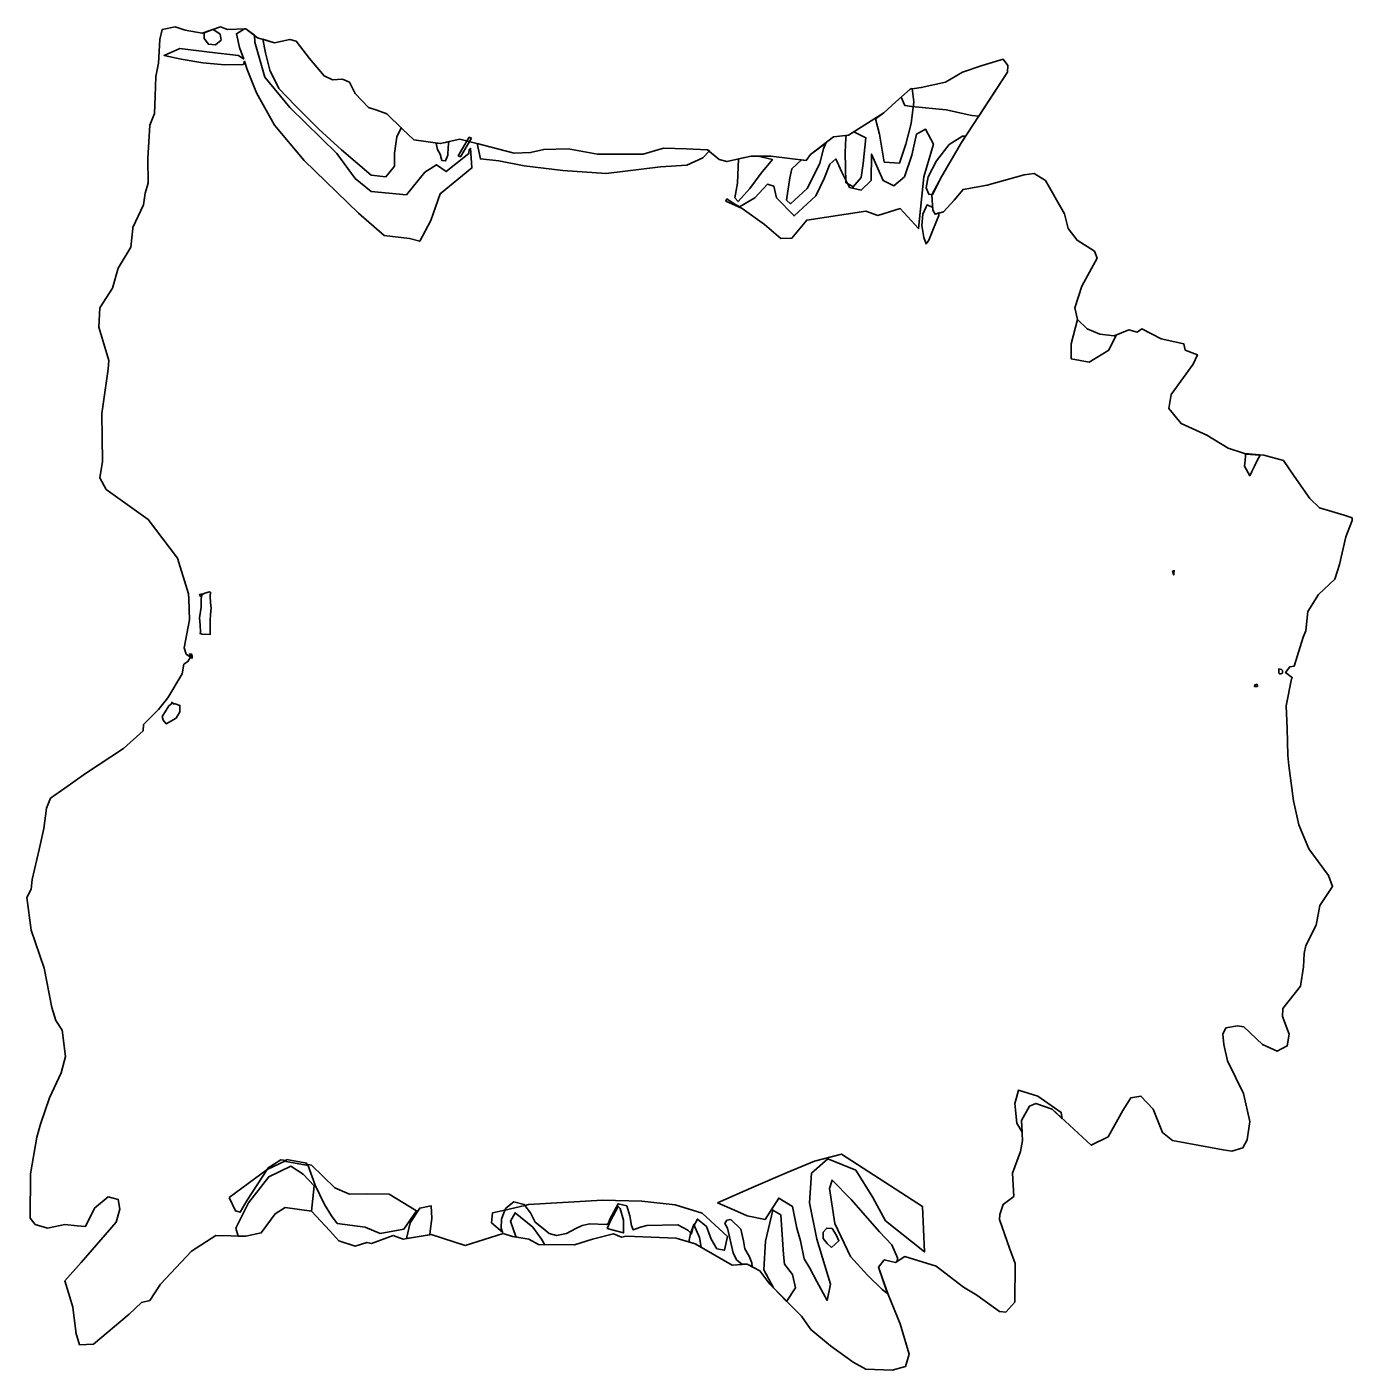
# Model space of a CAD drawing. Extents: x 0 to 2510, y -2544 to 0.
import ezdxf

# ---------------------------------------------------------------- set-up
doc = ezdxf.new("R2010")
doc.units = 0
doc.linetypes.add('Solid', pattern=[0])
for name, color, linetype in [('zone_0_q1', 7, 'Continuous'), ('zone_10_q2', 7, 'Continuous'), ('zone_11_q2', 7, 'Continuous'), ('zone_12_q2', 7, 'Continuous'), ('zone_13_q2', 7, 'Continuous'), ('zone_1_q1', 7, 'Continuous'), ('zone_2_q2', 7, 'Continuous'), ('zone_3_q2', 7, 'Continuous'), ('zone_4_q2', 7, 'Continuous'), ('zone_5_q2', 7, 'Continuous'), ('zone_6_q2', 7, 'Continuous'), ('zone_7_q2', 7, 'Continuous'), ('zone_8_q2', 7, 'Continuous'), ('zone_9_q2', 7, 'Continuous')]:
    doc.layers.add(name, color=color, linetype=linetype)

msp = doc.modelspace()

# ---------------------------------------------------------------- linework, layer by layer
at = {"color": 0, "linetype": 'Solid', "lineweight": 35}
for points in [[(2510, -935), (2498, -966), (2486, -1018), (2477, -1046), (2446, -1075), (2426, -1107), (2422, -1144), (2417, -1156), (2400, -1211), (2392, -1212), (2384, -1223), (2397, -1233), (2395, -1235), (2385, -1286), (2387, -1329), (2388, -1380), (2390, -1399), (2399, -1466), (2409, -1511), (2428, -1557), (2465, -1607), (2473, -1628), (2449, -1664), (2442, -1701), (2422, -1740), (2419, -1755), (2418, -1780), (2412, -1817), (2379, -1859), (2378, -1874), (2391, -1908), (2387, -1930), (2368, -1940), (2340, -1927), (2305, -1894), (2293, -1892), (2271, -1896), (2265, -1908), (2267, -1927), (2274, -1958), (2304, -2020), (2316, -2073), (2311, -2108), (2303, -2123), (2282, -2129), (2266, -2127), (2170, -2109), (2151, -2094), (2133, -2050), (2110, -2025), (2091, -2028), (2076, -2052), (2048, -2102), (2016, -2118), (1942, -2050), (1911, -2039), (1899, -2044), (1884, -2071), (1886, -2109), (1882, -2130), (1867, -2171), (1869, -2215), (1849, -2230), (1843, -2249), (1842, -2259), (1861, -2313), (1872, -2342), (1871, -2415), (1854, -2434), (1842, -2433), (1799, -2402), (1774, -2387), (1722, -2347), (1663, -2329), (1645, -2340), (1624, -2335), (1613, -2349), (1631, -2401), (1654, -2456), (1671, -2514), (1664, -2537), (1639, -2544), (1589, -2542), (1565, -2529), (1522, -2498), (1485, -2467), (1467, -2442), (1407, -2381), (1388, -2356), (1364, -2343), (1336, -2345), (1266, -2305), (1230, -2294), (1135, -2290), (1126, -2292), (1111, -2286), (1071, -2296), (1037, -2307), (969, -2306), (951, -2296), (920, -2291), (902, -2285), (830, -2308), (766, -2287), (713, -2296), (694, -2289), (653, -2304), (644, -2302), (622, -2309), (591, -2299), (574, -2280), (539, -2243), (489, -2236), (470, -2248), (444, -2284), (415, -2290), (358, -2289), (312, -2319), (253, -2381), (233, -2412), (217, -2416), (194, -2438), (126, -2495), (100, -2496), (93, -2473), (93, -2471), (87, -2425), (83, -2412), (72, -2375), (103, -2340), (169, -2264), (176, -2239), (173, -2221), (154, -2216), (128, -2237), (111, -2272), (95, -2271), (72, -2268), (39, -2275), (16, -2268), (6, -2256), (7, -2172), (19, -2103), (26, -2078), (43, -2028), (65, -1981), (73, -1950), (67, -1900), (55, -1882), (47, -1857), (33, -1783), (8, -1711), (0, -1649), (8, -1633), (10, -1615), (23, -1558), (32, -1518), (37, -1480), (45, -1461), (72, -1442), (111, -1414), (183, -1367), (220, -1333), (221, -1321), (249, -1293), (267, -1271), (294, -1225), (297, -1207), (305, -1202), (310, -1194), (302, -1188), (298, -1176), (308, -1123), (307, -1083), (306, -1074), (285, -1006), (230, -933), (150, -876), (138, -854), (143, -823), (142, -732), (148, -688), (154, -648), (155, -632), (136, -569), (138, -532), (162, -495), (173, -457), (197, -417), (201, -382), (201, -380), (221, -337), (224, -315), (230, -296), (229, -249), (233, -186), (242, -164), (243, -132), (244, -94), (249, -69), (252, -24), (256, -5), (281, 0), (300, -6), (332, -12), (367, 0), (380, -5), (415, -4), (437, -21), (469, -30), (498, -24), (510, -27), (535, -60), (563, -93), (579, -100), (598, -99), (611, -105), (622, -126), (647, -153), (663, -158), (682, -165), (711, -193), (733, -214), (783, -221), (820, -213), (877, -227), (923, -239), (954, -238), (979, -232), (1025, -231), (1081, -241), (1167, -241), (1206, -230), (1249, -231), (1289, -233), (1311, -251), (1326, -255), (1372, -245), (1409, -245), (1476, -253), (1484, -242), (1528, -208), (1556, -205), (1623, -163), (1646, -142), (1673, -118), (1694, -115), (1740, -105), (1772, -86), (1809, -73), (1849, -61), (1858, -73), (1857, -86), (1770, -219), (1733, -283), (1714, -318), (1716, -347), (1720, -355), (1736, -350), (1756, -328), (1773, -308), (1819, -300), (1889, -280), (1908, -278), (1929, -291), (1965, -354), (1972, -382), (1989, -404), (2022, -425), (2027, -438), (1998, -491), (1985, -532), (1990, -554), (2008, -572), (2032, -582), (2059, -585), (2087, -574), (2103, -578), (2112, -572), (2148, -591), (2191, -600), (2194, -612), (2217, -621), (2209, -639), (2167, -696), (2163, -723), (2186, -751), (2235, -773), (2275, -798), (2306, -808), (2343, -811), (2380, -821), (2400, -851), (2430, -893), (2448, -911), (2495, -925), (2510, -930), (2510, -935)], [(336, -11), (352, -5), (356, -7), (366, -14), (368, -25), (357, -34), (344, -33), (336, -22), (336, -11)], [(447, -23), (469, -30), (498, -24), (510, -27), (535, -60), (563, -93), (579, -100), (598, -99), (611, -105), (622, -126), (647, -153), (663, -158), (682, -165), (709, -191), (701, -208), (696, -239), (696, -264), (680, -284), (652, -281), (596, -233), (553, -194), (508, -149), (477, -117), (460, -82), (452, -49), (447, -23)], [(1656, -133), (1673, -118), (1694, -115), (1740, -105), (1772, -86), (1809, -73), (1849, -61), (1858, -73), (1857, -86), (1803, -169), (1790, -168), (1741, -157), (1676, -151), (1663, -149), (1656, -133)], [(1607, -174), (1623, -163), (1646, -142), (1673, -118), (1677, -117), (1680, -142), (1675, -183), (1665, -222), (1653, -258), (1624, -256), (1615, -203), (1607, -174)], [(1552, -206), (1556, -205), (1566, -199), (1589, -210), (1584, -259), (1580, -285), (1565, -303), (1551, -295), (1550, -238), (1551, -210), (1552, -206)], [(774, -220), (783, -221), (799, -218), (798, -228), (797, -243), (793, -254), (786, -253), (783, -241), (778, -232), (775, -221), (774, -220)], [(1467, -252), (1476, -253), (1484, -242), (1513, -220), (1509, -231), (1502, -258), (1492, -279), (1478, -306), (1446, -335), (1439, -328), (1445, -286), (1449, -269), (1467, -252)], [(1778, -207), (1770, -219), (1733, -283), (1715, -318), (1708, -317), (1703, -305), (1707, -284), (1723, -254), (1747, -223), (1772, -207), (1778, -207)], [(1348, -250), (1372, -245), (1385, -245), (1412, -251), (1391, -277), (1369, -306), (1347, -331), (1341, -324), (1346, -296), (1348, -250)], [(1716, -342), (1716, -347), (1720, -355), (1727, -352), (1727, -357), (1717, -382), (1708, -404), (1703, -411), (1699, -399), (1695, -376), (1697, -355), (1703, -341), (1705, -337), (1716, -342)], [(1990, -554), (2008, -572), (2032, -582), (2059, -585), (2063, -584), (2049, -612), (2012, -635), (1978, -629), (1978, -600), (1990, -554)], [(2336, -811), (2331, -820), (2325, -832), (2320, -842), (2316, -850), (2306, -832), (2308, -814), (2308, -809), (2336, -811)], [(334, -1074), (339, -1072), (346, -1070), (348, -1071), (347, -1078), (348, -1090), (349, -1101), (348, -1113), (347, -1124), (347, -1143), (347, -1151), (332, -1150), (328, -1149), (329, -1146), (328, -1133), (327, -1119), (330, -1099), (330, -1086), (331, -1077), (332, -1076), (334, -1074)], [(332, -1074), (332, -1076), (329, -1079), (327, -1075), (332, -1074)], [(313, -1196), (308, -1188), (312, -1188), (313, -1192), (313, -1194), (313, -1196)], [(2378, -1219), (2378, -1224), (2375, -1225), (2372, -1225), (2371, -1222), (2371, -1216), (2376, -1217), (2377, -1218), (2378, -1219)], [(277, -1282), (281, -1282), (290, -1285), (290, -1297), (283, -1309), (264, -1320), (258, -1313), (256, -1306), (262, -1297), (269, -1286), (274, -1282), (275, -1279), (277, -1282)], [(1961, -2068), (1942, -2050), (1911, -2039), (1899, -2044), (1884, -2071), (1885, -2093), (1875, -2076), (1871, -2039), (1874, -2030), (1878, -2014), (1915, -2025), (1959, -2056), (1961, -2068)], [(539, -2243), (489, -2236), (470, -2248), (444, -2284), (415, -2290), (400, -2290), (396, -2275), (420, -2227), (458, -2178), (500, -2158), (523, -2173), (544, -2195), (539, -2243)], [(1648, -2338), (1645, -2340), (1624, -2335), (1613, -2349), (1630, -2399), (1620, -2391), (1592, -2364), (1560, -2329), (1530, -2266), (1520, -2200), (1525, -2184), (1561, -2221), (1615, -2282), (1638, -2307), (1649, -2331), (1648, -2338)], [(763, -2288), (719, -2295), (726, -2265), (744, -2237), (766, -2233), (767, -2257), (764, -2281), (763, -2288)], [(1099, -2276), (1106, -2260), (1120, -2234), (1124, -2238), (1130, -2260), (1130, -2284), (1099, -2276)], [(981, -2307), (969, -2306), (951, -2296), (928, -2292), (926, -2291), (916, -2262), (925, -2246), (958, -2273), (975, -2296), (981, -2307)], [(1374, -2348), (1364, -2343), (1354, -2343), (1344, -2335), (1338, -2322), (1327, -2275), (1322, -2266), (1326, -2260), (1333, -2259), (1352, -2277), (1357, -2299), (1360, -2314), (1368, -2328), (1373, -2341), (1374, -2348)], [(1439, -2414), (1414, -2388), (1396, -2354), (1399, -2300), (1413, -2241), (1428, -2250), (1433, -2325), (1435, -2343), (1450, -2363), (1456, -2388), (1439, -2414)], [(1277, -2311), (1266, -2305), (1254, -2301), (1257, -2285), (1263, -2268), (1274, -2293), (1277, -2311)], [(1524, -2312), (1516, -2304), (1508, -2295), (1508, -2283), (1515, -2275), (1525, -2276), (1533, -2288), (1538, -2299), (1524, -2312)]]:
    msp.add_lwpolyline(points, close=True, dxfattribs=at)
at = {"layer": 'zone_0_q1', "color": 40, "linetype": 'Solid', "lineweight": 35}
msp.add_lwpolyline([(2331, -1249), (2325, -1249), (2326, -1246), (2330, -1245), (2331, -1249)], close=True, dxfattribs=at)
at = {"layer": 'zone_10_q2', "color": 2, "linetype": 'Solid', "lineweight": 35}
msp.add_lwpolyline([(383, -2217), (455, -2164), (417, -2222), (404, -2245), (395, -2242), (383, -2217)], close=True, dxfattribs=at)
at = {"layer": 'zone_11_q2', "color": 2, "linetype": 'Solid', "lineweight": 35}
msp.add_lwpolyline([(457, -2161), (481, -2146), (491, -2147), (455, -2164), (457, -2161)], close=True, dxfattribs=at)
at = {"layer": 'zone_12_q2', "color": 2, "linetype": 'Solid', "lineweight": 35}
msp.add_lwpolyline([(492, -2145), (530, -2152), (529, -2156), (491, -2149), (492, -2145)], close=True, dxfattribs=at)
at = {"layer": 'zone_13_q2', "color": 2, "linetype": 'Solid', "lineweight": 35}
msp.add_lwpolyline([(529, -2154), (539, -2156), (583, -2199), (611, -2211), (644, -2210), (686, -2211), (738, -2242), (714, -2277), (669, -2285), (641, -2273), (588, -2266), (577, -2252), (564, -2230), (546, -2194), (532, -2155), (529, -2154)], close=True, dxfattribs=at)
at = {"layer": 'zone_1_q1', "color": 40, "linetype": 'Solid', "lineweight": 35}
msp.add_lwpolyline([(2170, -1033), (2171, -1030), (2173, -1030), (2172, -1035), (2172, -1038), (2170, -1033)], close=True, dxfattribs=at)
at = {"layer": 'zone_2_q2', "color": 2, "linetype": 'Solid', "lineweight": 35}
msp.add_lwpolyline([(1338, -334), (1350, -341), (1379, -324), (1403, -298), (1415, -302), (1420, -324), (1453, -358), (1494, -320), (1510, -287), (1521, -260), (1532, -250), (1543, -274), (1558, -304), (1580, -309), (1599, -291), (1600, -241), (1622, -291), (1642, -301), (1662, -284), (1676, -243), (1685, -203), (1702, -194), (1717, -222), (1699, -284), (1689, -382), (1654, -344), (1612, -357), (1589, -349), (1477, -366), (1449, -400), (1428, -401), (1397, -374), (1355, -344), (1324, -330), (1326, -326), (1338, -334)], close=True, dxfattribs=at)
at = {"layer": 'zone_3_q2', "color": 2, "linetype": 'Solid', "lineweight": 35}
msp.add_lwpolyline([(1308, -2227), (1377, -2197), (1440, -2170), (1492, -2148), (1543, -2135), (1696, -2234), (1700, -2320), (1626, -2261), (1602, -2217), (1570, -2165), (1517, -2144), (1486, -2171), (1482, -2227), (1496, -2296), (1522, -2381), (1516, -2412), (1496, -2376), (1483, -2351), (1472, -2333), (1465, -2299), (1458, -2275), (1450, -2234), (1424, -2218), (1398, -2259), (1364, -2252), (1340, -2241), (1308, -2227)], close=True, dxfattribs=at)
at = {"layer": 'zone_4_q2', "color": 2, "linetype": 'Solid', "lineweight": 35}
msp.add_lwpolyline([(880, -2265), (882, -2246), (905, -2241), (899, -2258), (898, -2275), (901, -2283), (880, -2265)], close=True, dxfattribs=at)
at = {"layer": 'zone_5_q2', "color": 2, "linetype": 'Solid', "lineweight": 35}
msp.add_lwpolyline([(907, -2237), (922, -2225), (942, -2230), (943, -2232), (905, -2241), (907, -2237)], close=True, dxfattribs=at)
at = {"layer": 'zone_6_q2', "color": 2, "linetype": 'Solid', "lineweight": 35}
msp.add_lwpolyline([(943, -2232), (950, -2230), (1090, -2222), (1165, -2224), (1228, -2231), (1279, -2247), (1327, -2291), (1321, -2317), (1307, -2314), (1296, -2296), (1287, -2272), (1270, -2258), (1262, -2273), (1259, -2286), (1252, -2279), (1233, -2269), (1174, -2270), (1162, -2273), (1148, -2278), (1145, -2270), (1142, -2252), (1136, -2233), (1120, -2229), (1104, -2258), (1101, -2267), (1097, -2268), (1066, -2267), (1052, -2270), (1040, -2276), (1022, -2285), (1003, -2289), (989, -2285), (978, -2276), (963, -2264), (954, -2246), (943, -2232)], close=True, dxfattribs=at)
at = {"layer": 'zone_7_q2', "color": 2, "linetype": 'Solid', "lineweight": 35}
msp.add_lwpolyline([(853, -221), (877, -227), (923, -239), (954, -238), (979, -232), (1025, -231), (1081, -241), (1167, -241), (1206, -230), (1249, -231), (1289, -233), (1293, -235), (1280, -248), (1250, -262), (1200, -265), (1097, -278), (1015, -272), (942, -263), (894, -254), (859, -250), (853, -221)], close=True, dxfattribs=at)
at = {"layer": 'zone_8_q2', "color": 2, "linetype": 'Solid', "lineweight": 35}
msp.add_lwpolyline([(842, -211), (821, -246), (817, -244), (838, -209), (842, -211)], close=True, dxfattribs=at)
at = {"layer": 'zone_9_q2', "color": 2, "linetype": 'Solid', "lineweight": 35}
msp.add_lwpolyline([(411, -61), (403, -39), (397, -13), (412, -4), (415, -4), (431, -16), (432, -29), (451, -95), (498, -153), (587, -240), (622, -287), (652, -312), (719, -318), (754, -275), (776, -261), (794, -274), (837, -240), (838, -232), (840, -230), (843, -267), (783, -316), (765, -367), (744, -406), (725, -401), (677, -395), (628, -353), (525, -253), (469, -186), (435, -125), (417, -81), (412, -65), (410, -71), (375, -72), (333, -68), (292, -61), (260, -54), (290, -41), (346, -48), (401, -54), (411, -61)], close=True, dxfattribs=at)

doc.saveas('drawing.dxf')
